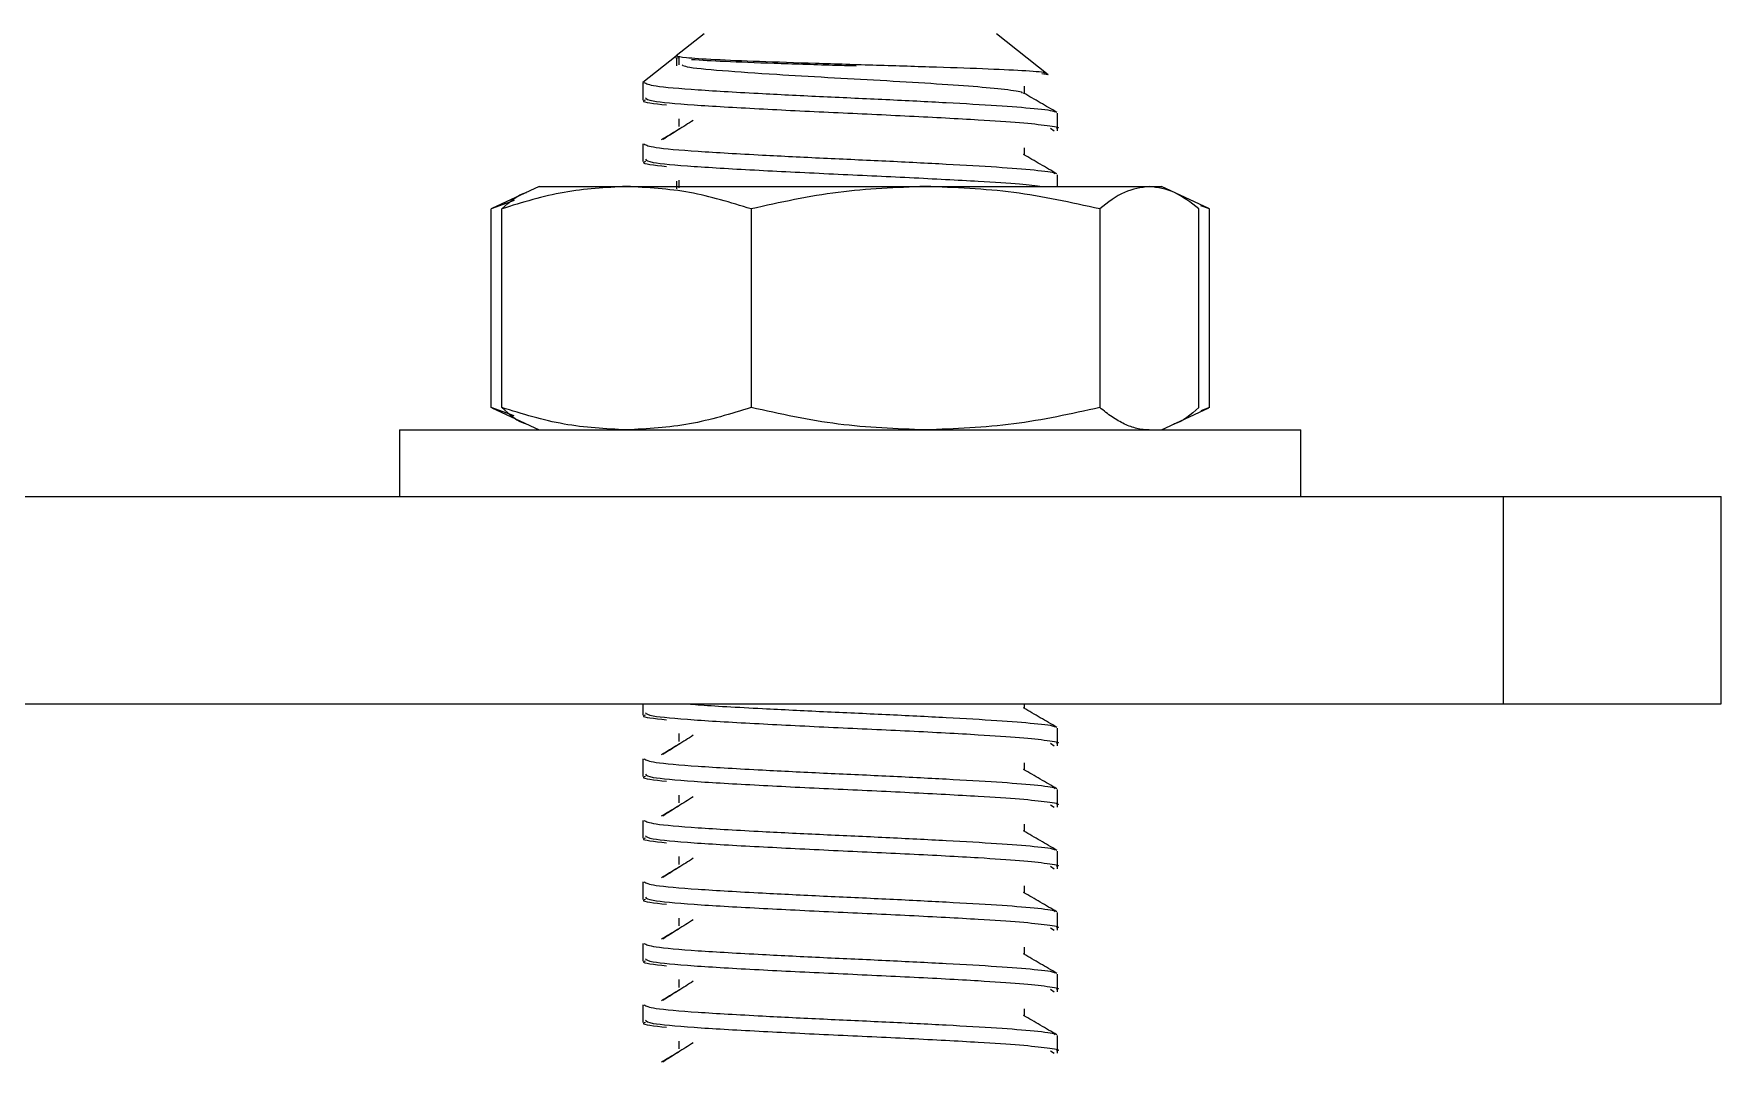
# Model space of a CAD drawing. Header units: millimetres. Extents: x -208 to -53, y -1 to 183.
# Drawn here: x -91.3 to -52.55, y 70.29 to 93.89 of the extents above; entities that cross this region are included whole.
import ezdxf

# ---------------------------------------------------------------- set-up
doc = ezdxf.new("R2010")
doc.units = ezdxf.units.MM

# ---------------------------------------------------------------- blocks, each defined once
blk = doc.blocks.new('DI_SAPATA')
at = {"color": 7, "linetype": 'Continuous', "lineweight": 25}
for p, q in [((54.146, 15.375), (53.501, 14.867)), ((62.046, 14.436), (60.854, 15.375)), ((52.74, 14.266), (53.503, 14.867)), ((53.558, 14.814), (53.488, 14.823)), ((53.505, 14.867), (53.504, 14.867)), ((53.506, 14.812), (53.506, 14.636)), ((53.563, 14.837), (53.563, 14.661)), ((62.047, 14.435), (61.896, 14.456)), ((52.737, 14.259), (52.737, 13.853)), ((61.499, 14.004), (61.499, 14.171)), ((62.096, 13.207), (62.183, 13.147)), ((62.262, 13.147), (62.262, 13.553)), ((52.737, 12.848), (52.737, 12.442)), ((62.262, 11.872), (62.262, 12.142)), ((50.356, 11.872), (49.268, 11.365)), ((50.356, 11.872), (64.644, 11.872)), ((65.732, 11.365), (64.644, 11.872)), ((49.785, 11.551), (49.251, 11.357)), ((49.251, 6.799), (49.251, 11.357)), ((49.495, 6.799), (49.495, 11.357)), ((55.224, 11.357), (55.224, 6.799)), ((63.228, 11.357), (63.228, 6.799)), ((65.505, 6.799), (65.505, 11.357)), ((65.749, 11.357), (65.551, 11.431)), ((65.749, 6.799), (65.749, 11.357)), ((49.785, 6.605), (49.251, 6.799)), ((49.268, 6.791), (50.356, 6.284)), ((64.644, 6.284), (65.732, 6.791)), ((65.749, 6.799), (65.551, 6.725)), ((47.149, 6.284), (47.149, 4.76)), ((47.149, 6.284), (67.85, 6.284)), ((67.85, 4.76), (67.85, 6.284)), ((-77.5, 4.76), (77.5, 4.76)), ((72.5, 0), (72.5, 4.76)), ((77.5, 0), (77.5, 4.76)), ((-77.5, 0), (77.5, 0)), ((52.737, 0), (52.737, -0.258)), ((62.262, -0.964), (62.262, -0.558)), ((62.096, -0.904), (62.183, -0.964)), ((52.737, -1.263), (52.737, -1.669)), ((62.096, -2.315), (62.183, -2.375)), ((62.262, -2.375), (62.262, -1.969)), ((52.737, -2.675), (52.737, -3.081)), ((62.262, -3.786), (62.262, -3.38)), ((62.096, -3.726), (62.183, -3.786)), ((52.737, -4.086), (52.737, -4.492)), ((62.262, -5.197), (62.262, -4.791)), ((62.096, -5.138), (62.183, -5.197)), ((52.737, -5.497), (52.737, -5.903)), ((62.096, -6.549), (62.183, -6.608)), ((62.262, -6.608), (62.262, -6.202)), ((52.737, -6.908), (52.737, -7.314)), ((62.262, -8.019), (62.262, -7.613)), ((62.096, -7.96), (62.183, -8.019))]:
    blk.add_line(p, q, dxfattribs=at)
for points, knots in [([(61.958, 14.465), (61.968, 14.469), (62.01, 14.487), (61.587, 14.521), (60.732, 14.565), (59.517, 14.606), (58.12, 14.651), (56.687, 14.692), (55.382, 14.737), (54.346, 14.779), (53.643, 14.823), (53.551, 14.852), (53.505, 14.867)], [0, 0, 0, 0, 0.033153, 0.146646, 0.257262, 0.367448, 0.475972, 0.582834, 0.689312, 0.792828, 0.896413, 1, 1, 1, 1]), ([(57.634, 14.634), (57.454, 14.64), (56.805, 14.66), (55.725, 14.692), (54.562, 14.737), (54.087, 14.765), (53.854, 14.779)], [0, 0, 0, 0, 0.114604, 0.413209, 0.710744, 1, 1, 1, 1]), ([(53.637, 14.66), (53.664, 14.647), (53.748, 14.604), (54.51, 14.532), (55.676, 14.452), (56.97, 14.375), (58.205, 14.31), (59.37, 14.238), (60.374, 14.171), (61.078, 14.103), (61.458, 14.049), (61.44, 14.021), (61.437, 14.015)], [0, 0, 0, 0, 0.0633, 0.198519, 0.33351, 0.44058, 0.545763, 0.653326, 0.759036, 0.865432, 0.972789, 1, 1, 1, 1]), ([(52.763, 14.259), (52.812, 14.232), (52.914, 14.176), (53.925, 14.091), (55.331, 14.011), (56.868, 13.934), (58.34, 13.869), (59.727, 13.797), (60.922, 13.73), (61.764, 13.662), (62.218, 13.607), (62.194, 13.578), (62.189, 13.571)], [0, 0, 0, 0, 0.1168798, 0.2436463, 0.3701988, 0.4705753, 0.5691853, 0.670023, 0.7691265, 0.8688725, 0.9695172, 1, 1, 1, 1]), ([(62.247, 13.571), (62.119, 13.645), (61.864, 13.793), (61.608, 13.941), (61.48, 14.015)], [0, 0, 0, 0, 0.500127, 1, 1, 1, 1]), ([(52.798, 13.853), (52.779, 13.847), (52.665, 13.811), (53.001, 13.775), (53.279, 13.744)], [0, 0, 0, 0, 0.168975, 1, 1, 1, 1]), ([(52.796, 13.906), (52.819, 13.882), (52.872, 13.829), (53.829, 13.744), (55.318, 13.658), (57.101, 13.57), (58.9, 13.489), (60.384, 13.408), (61.458, 13.34), (62.047, 13.271), (62.338, 13.227), (62.246, 13.203), (62.238, 13.201)], [0, 0, 0, 0, 0.101404, 0.228536, 0.35484, 0.473923, 0.591911, 0.711315, 0.803607, 0.898005, 0.991002, 1, 1, 1, 1]), ([(53.579, 13.191), (53.455, 13.117), (53.316, 13.034), (53.177, 12.951), (53.161, 12.942)], [0, 0, 0, 0, 0.889065, 1, 1, 1, 1]), ([(53.896, 13.389), (53.779, 13.316), (53.546, 13.168), (53.312, 13.021), (53.195, 12.947)], [0, 0, 0, 0, 0.499981, 1, 1, 1, 1]), ([(53.563, 13.426), (53.563, 13.397), (53.563, 13.338), (53.563, 13.279), (53.563, 13.25)], [0, 0, 0, 0, 0.500039, 1, 1, 1, 1]), ([(52.763, 12.848), (52.812, 12.821), (52.914, 12.765), (53.925, 12.68), (55.331, 12.6), (56.868, 12.523), (58.34, 12.458), (59.727, 12.386), (60.922, 12.319), (61.764, 12.251), (62.218, 12.196), (62.194, 12.167), (62.189, 12.16)], [0, 0, 0, 0, 0.11688, 0.243646, 0.370198, 0.470575, 0.569185, 0.670022, 0.769126, 0.868872, 0.969516, 1, 1, 1, 1]), ([(52.798, 12.442), (52.779, 12.436), (52.665, 12.4), (53.001, 12.363), (53.279, 12.333)], [0, 0, 0, 0, 0.168975, 1, 1, 1, 1]), ([(52.796, 12.495), (52.819, 12.471), (52.872, 12.418), (53.829, 12.333), (55.318, 12.247), (57.101, 12.159), (58.902, 12.078), (60.379, 11.997), (61.416, 11.933), (61.758, 11.891), (61.915, 11.872)], [0, 0, 0, 0, 0.114939, 0.25904, 0.402202, 0.53718, 0.670917, 0.806257, 0.910868, 1, 1, 1, 1]), ([(62.247, 12.16), (62.119, 12.234), (61.864, 12.382), (61.608, 12.53), (61.48, 12.604)], [0, 0, 0, 0, 0.5001116, 1, 1, 1, 1]), ([(61.499, 12.593), (61.499, 12.619), (61.499, 12.675), (61.499, 12.73), (61.499, 12.76)], [0, 0, 0, 0, 0.470296, 1, 1, 1, 1]), ([(61.499, 12.593), (61.499, 12.602), (61.499, 12.64), (61.499, 12.678), (61.499, 12.707)], [0, 0, 0, 0, 0.226628, 1, 1, 1, 1]), ([(53.563, 12.015), (53.563, 11.986), (53.563, 11.927), (53.563, 11.868), (53.563, 11.839)], [0, 0, 0, 0, 0.500079, 1, 1, 1, 1]), ([(52.36, 11.872), (51.881, 11.846), (50.915, 11.795), (49.971, 11.503), (49.495, 11.357)], [0, 0, 0, 0, 0.496384, 1, 1, 1, 1]), ([(49.495, 11.357), (49.681, 11.521), (49.871, 11.688), (50.064, 11.734), (50.068, 11.735)], [0, 0, 0, 0, 0.981616, 1, 1, 1, 1]), ([(55.224, 11.357), (54.754, 11.502), (53.81, 11.793), (52.845, 11.846), (52.36, 11.872)], [0, 0, 0, 0, 0.49696, 1, 1, 1, 1]), ([(53.506, 11.99), (53.506, 11.961), (53.506, 11.902), (53.506, 11.843), (53.506, 11.814)], [0, 0, 0, 0, 0.50008, 1, 1, 1, 1]), ([(59.226, 11.872), (58.557, 11.846), (57.208, 11.795), (55.888, 11.503), (55.224, 11.357)], [0, 0, 0, 0, 0.496384, 1, 1, 1, 1]), ([(63.228, 11.357), (62.572, 11.502), (61.253, 11.793), (59.904, 11.846), (59.226, 11.872)], [0, 0, 0, 0, 0.4969604, 1, 1, 1, 1]), ([(64.366, 11.872), (64.176, 11.846), (63.793, 11.795), (63.417, 11.503), (63.228, 11.357)], [0, 0, 0, 0, 0.496384, 1, 1, 1, 1]), ([(65.505, 11.357), (65.318, 11.502), (64.943, 11.793), (64.559, 11.846), (64.366, 11.872)], [0, 0, 0, 0, 0.49696, 1, 1, 1, 1]), ([(52.36, 6.284), (51.881, 6.31), (50.915, 6.361), (49.971, 6.653), (49.495, 6.799)], [0, 0, 0, 0, 0.496384, 1, 1, 1, 1]), ([(49.495, 6.799), (49.681, 6.635), (49.871, 6.468), (50.064, 6.422), (50.068, 6.421)], [0, 0, 0, 0, 0.981616, 1, 1, 1, 1]), ([(55.224, 6.799), (54.754, 6.654), (53.81, 6.363), (52.845, 6.31), (52.36, 6.284)], [0, 0, 0, 0, 0.49696, 1, 1, 1, 1]), ([(59.226, 6.284), (58.557, 6.31), (57.208, 6.361), (55.888, 6.653), (55.224, 6.799)], [0, 0, 0, 0, 0.496384, 1, 1, 1, 1]), ([(63.228, 6.799), (62.572, 6.654), (61.253, 6.363), (59.904, 6.31), (59.226, 6.284)], [0, 0, 0, 0, 0.49696, 1, 1, 1, 1]), ([(64.366, 6.284), (64.271, 6.291), (64.081, 6.304), (63.796, 6.412), (63.511, 6.573), (63.323, 6.724), (63.228, 6.799)], [0, 0, 0, 0, 0.247689, 0.496435, 0.747881, 1, 1, 1, 1]), ([(65.505, 6.799), (65.319, 6.635), (65.129, 6.468), (64.936, 6.422), (64.932, 6.421)], [0, 0, 0, 0, 0.981616, 1, 1, 1, 1]), ([(61.499, -0.107), (61.499, -0.081), (61.499, -0.045), (61.499, -0.009), (61.499, 0)], [0, 0, 0, 0, 0.733788, 1, 1, 1, 1]), ([(61.499, -0.107), (61.499, -0.098), (61.499, -0.062), (61.499, -0.027), (61.499, 0)], [0, 0, 0, 0, 0.241792, 1, 1, 1, 1]), ([(52.798, -0.258), (52.779, -0.264), (52.665, -0.3), (53.001, -0.337), (53.279, -0.367)], [0, 0, 0, 0, 0.168975, 1, 1, 1, 1]), ([(52.796, -0.205), (52.819, -0.229), (52.872, -0.282), (53.829, -0.367), (55.318, -0.453), (57.101, -0.541), (58.9, -0.622), (60.384, -0.703), (61.458, -0.771), (62.047, -0.84), (62.338, -0.884), (62.246, -0.908), (62.238, -0.911)], [0, 0, 0, 0, 0.101404, 0.228536, 0.35484, 0.473923, 0.591911, 0.711315, 0.803607, 0.898005, 0.991002, 1, 1, 1, 1]), ([(53.782, 0), (53.852, -0.007), (54.228, -0.043), (55.357, -0.1), (56.862, -0.178), (58.341, -0.242), (59.727, -0.314), (60.923, -0.381), (61.764, -0.449), (62.218, -0.504), (62.194, -0.533), (62.189, -0.54)], [0, 0, 0, 0, 0.037155, 0.198255, 0.326034, 0.451564, 0.579929, 0.706087, 0.833063, 0.961183, 1, 1, 1, 1]), ([(62.247, -0.54), (62.119, -0.466), (61.864, -0.318), (61.608, -0.17), (61.48, -0.096)], [0, 0, 0, 0, 0.4999749, 1, 1, 1, 1]), ([(53.896, -0.722), (53.779, -0.795), (53.546, -0.943), (53.312, -1.09), (53.195, -1.164)], [0, 0, 0, 0, 0.500067, 1, 1, 1, 1]), ([(53.563, -0.685), (53.564, -0.714), (53.564, -0.773), (53.564, -0.832), (53.563, -0.861)], [0, 0, 0, 0, 0.500433, 1, 1, 1, 1]), ([(53.579, -0.92), (53.455, -0.994), (53.316, -1.077), (53.177, -1.16), (53.161, -1.169)], [0, 0, 0, 0, 0.889442, 1, 1, 1, 1]), ([(52.763, -1.263), (52.812, -1.29), (52.914, -1.346), (53.925, -1.431), (55.331, -1.512), (56.868, -1.589), (58.34, -1.653), (59.727, -1.725), (60.922, -1.792), (61.764, -1.86), (62.218, -1.915), (62.194, -1.944), (62.189, -1.951)], [0, 0, 0, 0, 0.116878, 0.243644, 0.370195, 0.47057, 0.569179, 0.670015, 0.769118, 0.868863, 0.969506, 1, 1, 1, 1]), ([(62.247, -1.951), (62.119, -1.877), (61.864, -1.729), (61.608, -1.581), (61.48, -1.507)], [0, 0, 0, 0, 0.49996, 1, 1, 1, 1]), ([(61.499, -1.518), (61.499, -1.492), (61.499, -1.436), (61.499, -1.381), (61.499, -1.351)], [0, 0, 0, 0, 0.4699092, 1, 1, 1, 1]), ([(61.499, -1.518), (61.499, -1.509), (61.499, -1.471), (61.499, -1.433), (61.499, -1.404)], [0, 0, 0, 0, 0.2260161, 1, 1, 1, 1]), ([(52.798, -1.669), (52.779, -1.675), (52.665, -1.711), (53.001, -1.748), (53.279, -1.778)], [0, 0, 0, 0, 0.168975, 1, 1, 1, 1]), ([(52.796, -1.616), (52.819, -1.64), (52.872, -1.693), (53.829, -1.778), (55.318, -1.864), (57.101, -1.952), (58.9, -2.033), (60.384, -2.114), (61.458, -2.182), (62.047, -2.251), (62.338, -2.296), (62.246, -2.32), (62.238, -2.322)], [0, 0, 0, 0, 0.101404, 0.228536, 0.35484, 0.473923, 0.591911, 0.711315, 0.803607, 0.898005, 0.991002, 1, 1, 1, 1]), ([(53.896, -2.133), (53.779, -2.207), (53.545, -2.354), (53.312, -2.501), (53.195, -2.575)], [0, 0, 0, 0, 0.5000751, 1, 1, 1, 1]), ([(53.563, -2.096), (53.564, -2.125), (53.564, -2.184), (53.564, -2.243), (53.563, -2.272)], [0, 0, 0, 0, 0.500472, 1, 1, 1, 1]), ([(52.763, -2.675), (52.812, -2.701), (52.914, -2.757), (53.925, -2.843), (55.331, -2.923), (56.868, -3), (58.34, -3.064), (59.727, -3.137), (60.922, -3.203), (61.764, -3.271), (62.218, -3.326), (62.194, -3.356), (62.189, -3.362)], [0, 0, 0, 0, 0.116878, 0.243643, 0.370194, 0.470569, 0.569178, 0.670015, 0.769117, 0.868862, 0.969505, 1, 1, 1, 1]), ([(53.579, -2.332), (53.455, -2.405), (53.316, -2.488), (53.177, -2.571), (53.161, -2.58)], [0, 0, 0, 0, 0.88948, 1, 1, 1, 1]), ([(52.798, -3.081), (52.779, -3.087), (52.665, -3.122), (53.001, -3.159), (53.279, -3.189)], [0, 0, 0, 0, 0.168975, 1, 1, 1, 1]), ([(52.796, -3.028), (52.819, -3.051), (52.872, -3.104), (53.829, -3.189), (55.318, -3.275), (57.101, -3.363), (58.9, -3.444), (60.384, -3.525), (61.458, -3.593), (62.047, -3.662), (62.338, -3.707), (62.246, -3.731), (62.238, -3.733)], [0, 0, 0, 0, 0.101404, 0.228536, 0.35484, 0.473923, 0.591911, 0.711315, 0.803607, 0.898005, 0.991002, 1, 1, 1, 1]), ([(62.247, -3.363), (62.119, -3.289), (61.864, -3.14), (61.608, -2.992), (61.48, -2.918)], [0, 0, 0, 0, 0.499945, 1, 1, 1, 1]), ([(61.499, -2.929), (61.499, -2.903), (61.499, -2.847), (61.499, -2.792), (61.499, -2.762)], [0, 0, 0, 0, 0.469871, 1, 1, 1, 1]), ([(61.499, -2.929), (61.499, -2.92), (61.499, -2.882), (61.499, -2.844), (61.499, -2.815)], [0, 0, 0, 0, 0.225955, 1, 1, 1, 1]), ([(53.579, -3.743), (53.455, -3.816), (53.316, -3.899), (53.177, -3.982), (53.162, -3.991)], [0, 0, 0, 0, 0.889517, 1, 1, 1, 1]), ([(53.896, -3.544), (53.779, -3.618), (53.545, -3.765), (53.312, -3.913), (53.195, -3.986)], [0, 0, 0, 0, 0.5000836, 1, 1, 1, 1]), ([(53.563, -3.507), (53.564, -3.537), (53.564, -3.595), (53.564, -3.654), (53.563, -3.684)], [0, 0, 0, 0, 0.500511, 1, 1, 1, 1]), ([(52.763, -4.086), (52.812, -4.112), (52.914, -4.168), (53.925, -4.254), (55.331, -4.334), (56.868, -4.411), (58.34, -4.476), (59.727, -4.548), (60.922, -4.614), (61.764, -4.682), (62.218, -4.737), (62.194, -4.767), (62.189, -4.773)], [0, 0, 0, 0, 0.116878, 0.243643, 0.370194, 0.470569, 0.569178, 0.670014, 0.769116, 0.868861, 0.969504, 1, 1, 1, 1]), ([(61.499, -4.34), (61.499, -4.314), (61.499, -4.258), (61.499, -4.203), (61.499, -4.173)], [0, 0, 0, 0, 0.469832, 1, 1, 1, 1]), ([(61.499, -4.34), (61.499, -4.331), (61.499, -4.293), (61.499, -4.255), (61.499, -4.226)], [0, 0, 0, 0, 0.225894, 1, 1, 1, 1]), ([(52.798, -4.492), (52.779, -4.498), (52.665, -4.533), (53.001, -4.57), (53.279, -4.6)], [0, 0, 0, 0, 0.168975, 1, 1, 1, 1]), ([(52.796, -4.439), (52.819, -4.462), (52.872, -4.515), (53.829, -4.601), (55.318, -4.686), (57.101, -4.774), (58.9, -4.855), (60.384, -4.936), (61.458, -5.004), (62.047, -5.073), (62.338, -5.118), (62.246, -5.142), (62.238, -5.144)], [0, 0, 0, 0, 0.101404, 0.228536, 0.35484, 0.473923, 0.591911, 0.711315, 0.803607, 0.898005, 0.991002, 1, 1, 1, 1]), ([(62.247, -4.774), (62.119, -4.7), (61.864, -4.552), (61.608, -4.403), (61.48, -4.329)], [0, 0, 0, 0, 0.499929, 1, 1, 1, 1]), ([(53.896, -4.955), (53.779, -5.029), (53.545, -5.176), (53.312, -5.324), (53.195, -5.397)], [0, 0, 0, 0, 0.500092, 1, 1, 1, 1]), ([(53.563, -4.918), (53.564, -4.948), (53.564, -5.006), (53.564, -5.065), (53.563, -5.095)], [0, 0, 0, 0, 0.500551, 1, 1, 1, 1]), ([(53.579, -5.154), (53.455, -5.228), (53.316, -5.31), (53.177, -5.393), (53.162, -5.403)], [0, 0, 0, 0, 0.889555, 1, 1, 1, 1]), ([(52.763, -5.497), (52.812, -5.524), (52.914, -5.579), (53.925, -5.665), (55.331, -5.745), (56.868, -5.822), (58.34, -5.887), (59.727, -5.959), (60.922, -6.025), (61.764, -6.093), (62.218, -6.149), (62.194, -6.178), (62.189, -6.185)], [0, 0, 0, 0, 0.1168781, 0.2436428, 0.3701934, 0.4705685, 0.5691771, 0.6700133, 0.7691154, 0.86886, 0.9695032, 1, 1, 1, 1]), ([(62.247, -6.185), (62.119, -6.111), (61.864, -5.963), (61.608, -5.815), (61.48, -5.74)], [0, 0, 0, 0, 0.499914, 1, 1, 1, 1]), ([(61.499, -5.751), (61.499, -5.725), (61.499, -5.67), (61.499, -5.614), (61.499, -5.585)], [0, 0, 0, 0, 0.469793, 1, 1, 1, 1]), ([(61.499, -5.751), (61.499, -5.742), (61.499, -5.704), (61.499, -5.666), (61.499, -5.637)], [0, 0, 0, 0, 0.225833, 1, 1, 1, 1]), ([(52.798, -5.903), (52.779, -5.909), (52.665, -5.944), (53.001, -5.981), (53.279, -6.011)], [0, 0, 0, 0, 0.168975, 1, 1, 1, 1]), ([(52.796, -5.85), (52.819, -5.873), (52.872, -5.926), (53.829, -6.012), (55.318, -6.098), (57.101, -6.185), (58.9, -6.266), (60.384, -6.348), (61.458, -6.415), (62.047, -6.484), (62.338, -6.529), (62.246, -6.553), (62.238, -6.555)], [0, 0, 0, 0, 0.101404, 0.228536, 0.35484, 0.473923, 0.591911, 0.711315, 0.803607, 0.898005, 0.991002, 1, 1, 1, 1]), ([(53.579, -6.565), (53.455, -6.639), (53.316, -6.722), (53.177, -6.804), (53.162, -6.814)], [0, 0, 0, 0, 0.889593, 1, 1, 1, 1]), ([(53.896, -6.366), (53.779, -6.44), (53.545, -6.587), (53.312, -6.735), (53.195, -6.809)], [0, 0, 0, 0, 0.500101, 1, 1, 1, 1]), ([(53.563, -6.329), (53.564, -6.359), (53.564, -6.418), (53.564, -6.476), (53.563, -6.506)], [0, 0, 0, 0, 0.50059, 1, 1, 1, 1]), ([(52.763, -6.908), (52.812, -6.935), (52.914, -6.99), (53.925, -7.076), (55.331, -7.156), (56.868, -7.233), (58.34, -7.298), (59.727, -7.37), (60.922, -7.436), (61.764, -7.505), (62.218, -7.56), (62.194, -7.589), (62.189, -7.596)], [0, 0, 0, 0, 0.116878, 0.243643, 0.370193, 0.470568, 0.569177, 0.670013, 0.769115, 0.868859, 0.969502, 1, 1, 1, 1]), ([(52.798, -7.314), (52.779, -7.32), (52.665, -7.356), (53.001, -7.392), (53.279, -7.422)], [0, 0, 0, 0, 0.168975, 1, 1, 1, 1]), ([(52.796, -7.261), (52.819, -7.284), (52.872, -7.338), (53.829, -7.423), (55.318, -7.509), (57.101, -7.596), (58.9, -7.677), (60.384, -7.759), (61.458, -7.826), (62.047, -7.896), (62.338, -7.94), (62.246, -7.964), (62.238, -7.966)], [0, 0, 0, 0, 0.101404, 0.228536, 0.35484, 0.473923, 0.591911, 0.711315, 0.803607, 0.898005, 0.991002, 1, 1, 1, 1]), ([(62.247, -7.596), (62.119, -7.522), (61.864, -7.374), (61.608, -7.226), (61.48, -7.152)], [0, 0, 0, 0, 0.4998991, 1, 1, 1, 1]), ([(61.499, -7.162), (61.499, -7.136), (61.499, -7.081), (61.499, -7.025), (61.499, -6.996)], [0, 0, 0, 0, 0.469754, 1, 1, 1, 1]), ([(61.499, -7.162), (61.499, -7.154), (61.499, -7.116), (61.499, -7.078), (61.499, -7.048)], [0, 0, 0, 0, 0.2257713, 1, 1, 1, 1]), ([(53.563, -7.74), (53.564, -7.77), (53.564, -7.829), (53.564, -7.887), (53.563, -7.917)], [0, 0, 0, 0, 0.5006294, 1, 1, 1, 1]), ([(53.579, -7.976), (53.455, -8.05), (53.316, -8.133), (53.177, -8.216), (53.162, -8.225)], [0, 0, 0, 0, 0.889631, 1, 1, 1, 1]), ([(53.896, -7.777), (53.779, -7.851), (53.545, -7.999), (53.312, -8.146), (53.195, -8.22)], [0, 0, 0, 0, 0.500109, 1, 1, 1, 1])]:
    blk.add_open_spline(points, degree=3, knots=knots, dxfattribs=at)

msp = doc.modelspace()

# ---------------------------------------------------------------- block references
msp.add_blockref('DI_SAPATA', (-130.054, 78.519))

doc.saveas('drawing.dxf')
